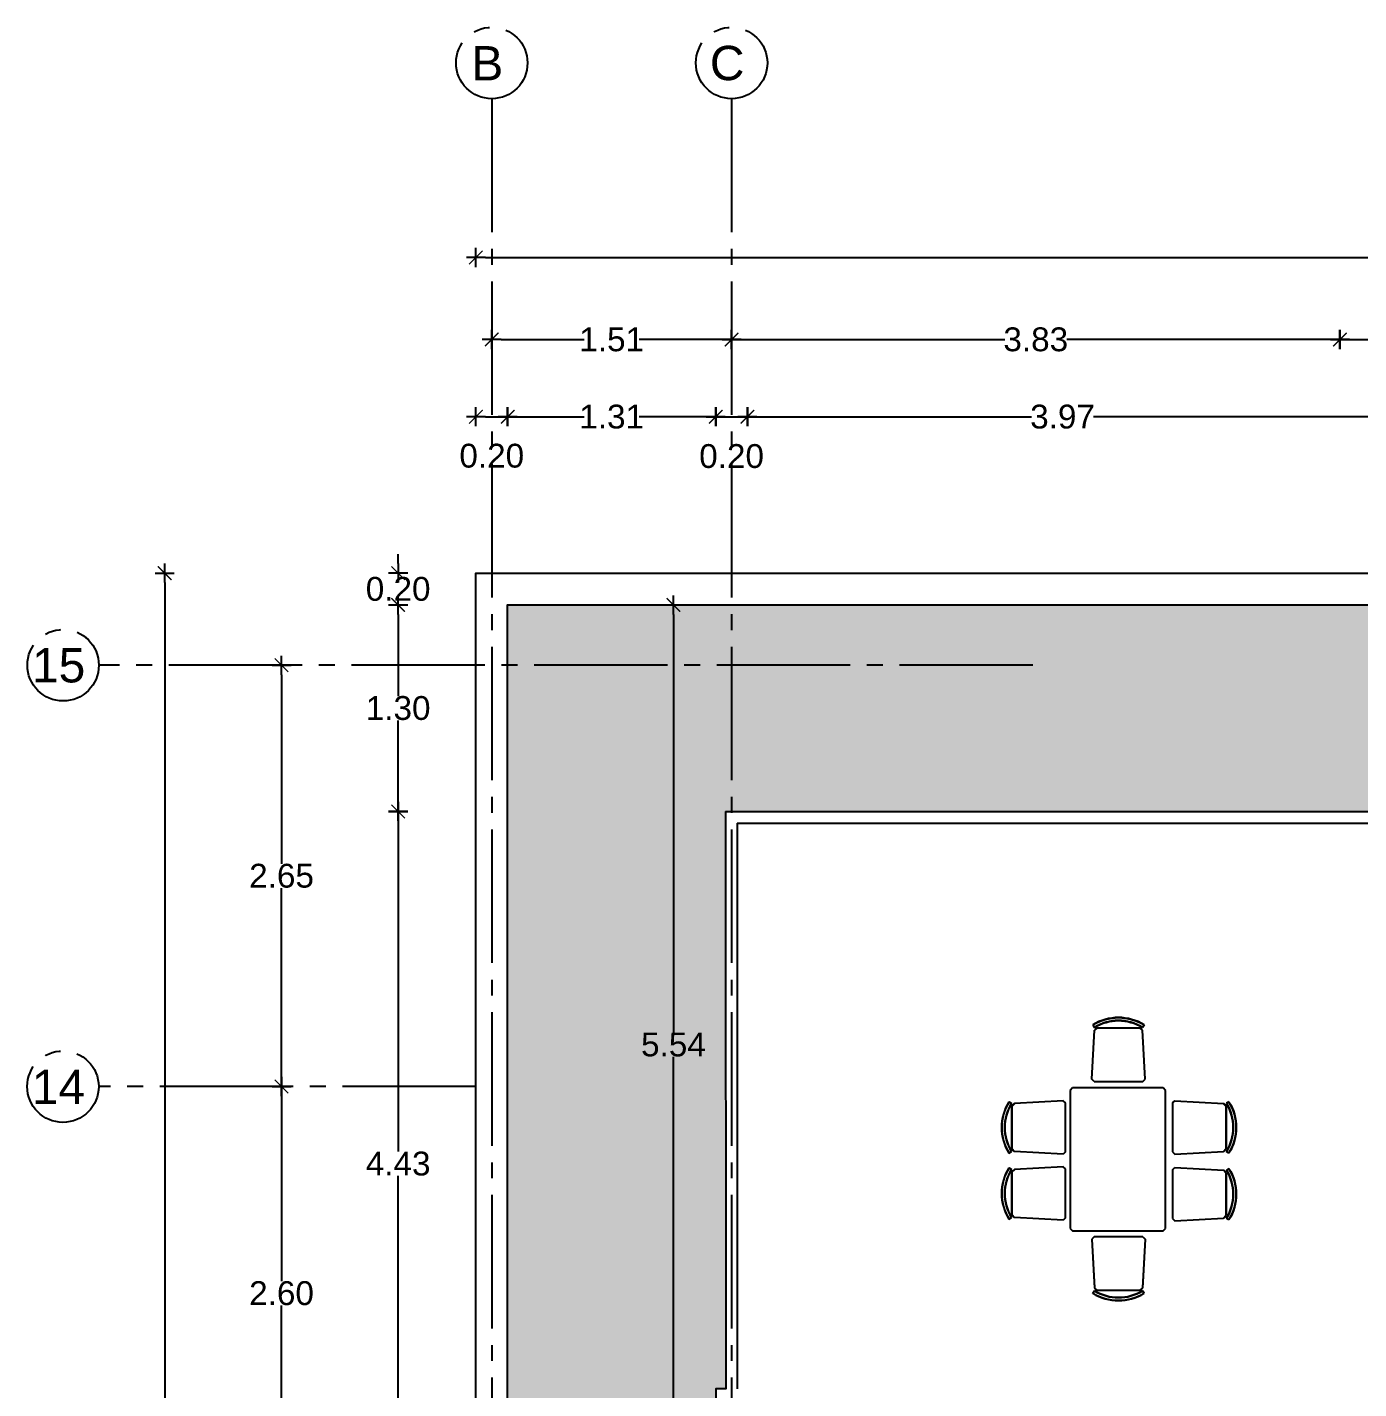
# Model space of a CAD drawing. Header units: millimetres. Extents: x 1217 to 2428, y 234 to 644.
# Drawn here: x 2375.14 to 2383.53, y 623.52 to 632.09 of the extents above; entities that cross this region are included whole.
import ezdxf

# ---------------------------------------------------------------- set-up
doc = ezdxf.new("R2010")
doc.units = ezdxf.units.MM
doc.linetypes.add('ACAD_ISO04W100', pattern=[30, 24, -3, 0, -3])
doc.layers.get('0').update_dxf_attribs({"lineweight": 5})
for name, color, linetype in [('0.1', 251, 'Continuous'), ('0.2', 2, 'Continuous'), ('ARTEFACTOS', 4, 'Continuous'), ('BORDE DE LOSAS', 3, 'Continuous'), ('COTAS', 252, 'Continuous'), ('COTAS INTERIORES', 3, 'Continuous'), ('Ejes', 8, 'Continuous')]:
    doc.layers.add(name, color=color, linetype=linetype)
doc.styles.add('INTERARQ', font='arial.ttf')
doc.styles.get("Standard").update_dxf_attribs({"font": 'arial.ttf'})
doc.dimstyles.new('ESCALA_1-50', dxfattribs={"dimtxt": 0.15, "dimasz": 0.06, "dimexe": 0.18, "dimexo": 0.0625, "dimgap": 0, "dimtad": 0, "dimtih": 1, "dimtoh": 1, "dimzin": 0, "dimdsep": 46, "dimtxsty": 'INTERARQ', "dimblk": 'DIMTICK', "dimcen": 0, "dimse1": 1, "dimse2": 1, "dimclrd": 256, "dimclre": 1, "dimclrt": 2, "dimadec": 0, "dimazin": 0, "dimtfac": 4.5, "dimtofl": 0, "dimtmove": 2, "dimatfit": 3, "dimldrblk": 'DIMTICK', "dimfxl": 1, "dimtolj": 1, "dimtzin": 0, "dimarcsym": 0})

# ---------------------------------------------------------------- blocks, each defined once
blk = doc.blocks.new('meson')
at = {"layer": 'ARTEFACTOS'}
for p, q in [((-0.215, 2.315), (-0.202, 2.293)), ((-0.201, 2.27), (-0.18, 2.29)), ((0.18, 2.29), (-0.18, 2.29)), ((0.18, 2.29), (0.201, 2.27)), ((0.215, 2.315), (0.202, 2.293)), ((-0.224, 1.86), (-0.201, 2.27)), ((0.224, 1.86), (0.201, 2.27)), ((-0.205, 1.84), (-0.224, 1.86)), ((0.205, 1.84), (-0.205, 1.84)), ((0.205, 1.84), (0.224, 1.86)), ((-0.395, 1.765), (-0.375, 1.785)), ((-0.395, 0.605), (-0.395, 1.765)), ((-0.375, 1.785), (0.385, 1.785)), ((0.385, 1.785), (0.405, 1.765)), ((0.405, 1.765), (0.405, 0.605)), ((-0.928, 1.669), (-0.906, 1.656)), ((-0.903, 1.634), (-0.883, 1.655)), ((-0.903, 1.634), (-0.903, 1.274)), ((-0.473, 1.677), (-0.883, 1.655)), ((-0.453, 1.659), (-0.473, 1.677)), ((-0.453, 1.659), (-0.453, 1.249)), ((0.444, 1.659), (0.464, 1.677)), ((0.444, 1.249), (0.444, 1.659)), ((0.464, 1.677), (0.874, 1.655)), ((0.874, 1.655), (0.894, 1.634)), ((0.894, 1.274), (0.894, 1.634)), ((0.919, 1.669), (0.897, 1.656)), ((-0.883, 1.252), (-0.903, 1.274)), ((0.894, 1.274), (0.874, 1.252)), ((-0.928, 1.238), (-0.906, 1.252)), ((-0.473, 1.23), (-0.883, 1.252)), ((-0.453, 1.249), (-0.473, 1.23)), ((0.444, 1.249), (0.464, 1.23)), ((0.464, 1.23), (0.874, 1.252)), ((0.919, 1.238), (0.897, 1.251)), ((-0.928, 1.109), (-0.906, 1.096)), ((-0.903, 1.074), (-0.883, 1.095)), ((-0.903, 1.074), (-0.903, 0.714)), ((-0.473, 1.117), (-0.883, 1.095)), ((-0.453, 1.099), (-0.473, 1.117)), ((-0.453, 1.099), (-0.453, 0.689)), ((0.444, 1.105), (0.464, 1.124)), ((0.444, 0.695), (0.444, 1.105)), ((0.464, 1.124), (0.874, 1.101)), ((0.874, 1.101), (0.894, 1.08)), ((0.894, 0.72), (0.894, 1.08)), ((0.919, 1.115), (0.897, 1.102)), ((-0.928, 0.678), (-0.906, 0.692)), ((-0.883, 0.692), (-0.903, 0.714)), ((-0.473, 0.67), (-0.883, 0.692)), ((-0.453, 0.689), (-0.473, 0.67)), ((0.444, 0.695), (0.464, 0.676)), ((0.464, 0.676), (0.874, 0.699)), ((0.894, 0.72), (0.874, 0.699)), ((0.919, 0.685), (0.897, 0.698)), ((-0.375, 0.585), (-0.395, 0.605)), ((0.385, 0.585), (-0.375, 0.585)), ((0.405, 0.605), (0.385, 0.585)), ((-0.205, 0.536), (-0.224, 0.516)), ((-0.224, 0.516), (-0.201, 0.106)), ((-0.205, 0.536), (0.205, 0.536)), ((0.224, 0.516), (0.201, 0.106)), ((0.205, 0.536), (0.224, 0.516)), ((-0.215, 0.061), (-0.202, 0.083)), ((-0.18, 0.086), (-0.201, 0.106)), ((-0.18, 0.086), (0.18, 0.086)), ((0.201, 0.106), (0.18, 0.086)), ((0.215, 0.061), (0.202, 0.083))]:
    blk.add_line(p, q, dxfattribs=at)
for centre, radius, start, end in [((0, 1.967), 0.408, 58.1974, 121.8026), ((0, 1.967), 0.383, 58.1974, 121.8026), ((-0.581, 1.454), 0.408, 148.1974, 211.8026), ((-0.581, 1.454), 0.383, 148.1974, 211.8026), ((0.571, 1.453), 0.383, 328.1974, 31.8026), ((0.571, 1.453), 0.408, 328.1974, 31.8026), ((-0.581, 0.894), 0.408, 148.1974, 211.8026), ((-0.581, 0.894), 0.383, 148.1974, 211.8026), ((0.571, 0.9), 0.383, 328.1974, 31.8026), ((0.571, 0.9), 0.408, 328.1974, 31.8026), ((0, 0.408), 0.408, 238.1974, 301.8026), ((0, 0.408), 0.383, 238.1974, 301.8026)]:
    blk.add_arc(centre, radius, start, end, dxfattribs=at)
blk = doc.blocks.new('DIMTICK')
at = {"color": 1}
for p, q in [((-1, 0), (1, 0)), ((0, 1), (0, -1))]:
    blk.add_line(p, q, dxfattribs=at)
at = {"color": 3, "const_width": 0.141}
blk.add_lwpolyline([(0.71, 0.71), (-0.71, -0.71)], dxfattribs=at)
blk = doc.blocks.new('*D1322')
at = {"layer": 'COTAS', "lineweight": -2, "ltscale": 3, "transparency": 16777216}
blk.add_line((2378.0261, 629.6406), (2378.1061, 629.6406), dxfattribs=at)
at = {"layer": 'Defpoints', "color": 0, "ltscale": 3, "transparency": 16777216}
for p in [(2378.1661, 629.6406), (2377.9661, 625.345, 0), (2378.1661, 625.145, 0)]:
    blk.add_point(p, dxfattribs=at)
at = {"layer": 'COTAS', "lineweight": -2, "ltscale": 3, "transparency": 16777216, "xscale": 0.06, "yscale": 0.06, "zscale": 0.06, "rotation": 180}
blk.add_blockref('DIMTICK', (2377.9661, 629.6406), dxfattribs=at)
at = {"layer": 'COTAS', "lineweight": -2, "ltscale": 3, "transparency": 16777216, "xscale": 0.06, "yscale": 0.06, "zscale": 0.06}
blk.add_blockref('DIMTICK', (2378.1661, 629.6406), dxfattribs=at)
at = {"layer": 'COTAS', "color": 2, "ltscale": 3, "transparency": 16777216, "insert": (2378.0661, 629.3945), "char_height": 0.15, "attachment_point": 5, "style": 'INTERARQ'}
blk.add_mtext('\\A1;0.20', dxfattribs=at)
blk = doc.blocks.new('*D1323')
at = {"layer": 'COTAS', "lineweight": -2, "ltscale": 3, "transparency": 16777216}
for p, q in [((2378.2261, 629.6406), (2378.6478, 629.6406)), ((2379.4161, 629.6406), (2378.9944, 629.6406))]:
    blk.add_line(p, q, dxfattribs=at)
at = {"layer": 'Defpoints', "color": 0, "ltscale": 3, "transparency": 16777216}
for p in [(2379.4761, 629.6406), (2379.4761, 628.3149), (2378.1661, 625.145, 0)]:
    blk.add_point(p, dxfattribs=at)
at = {"layer": 'COTAS', "lineweight": -2, "ltscale": 3, "transparency": 16777216, "xscale": 0.06, "yscale": 0.06, "zscale": 0.06, "rotation": 180}
blk.add_blockref('DIMTICK', (2378.1661, 629.6406), dxfattribs=at)
at = {"layer": 'COTAS', "lineweight": -2, "ltscale": 3, "transparency": 16777216, "xscale": 0.06, "yscale": 0.06, "zscale": 0.06}
blk.add_blockref('DIMTICK', (2379.4761, 629.6406), dxfattribs=at)
at = {"layer": 'COTAS', "color": 2, "ltscale": 3, "transparency": 16777216, "insert": (2378.8211, 629.6406), "char_height": 0.15, "attachment_point": 5, "style": 'INTERARQ'}
blk.add_mtext('\\A1;1.31', dxfattribs=at)
blk = doc.blocks.new('*D1324')
at = {"layer": 'COTAS', "lineweight": -2, "ltscale": 3, "transparency": 16777216}
blk.add_line((2379.5361, 629.6406), (2379.6161, 629.6406), dxfattribs=at)
at = {"layer": 'Defpoints', "color": 0, "ltscale": 3, "transparency": 16777216}
for p in [(2379.6761, 629.6406), (2379.4761, 628.3149), (2379.6761, 628.3149)]:
    blk.add_point(p, dxfattribs=at)
at = {"layer": 'COTAS', "lineweight": -2, "ltscale": 3, "transparency": 16777216, "xscale": 0.06, "yscale": 0.06, "zscale": 0.06, "rotation": 180}
blk.add_blockref('DIMTICK', (2379.4761, 629.6406), dxfattribs=at)
at = {"layer": 'COTAS', "lineweight": -2, "ltscale": 3, "transparency": 16777216, "xscale": 0.06, "yscale": 0.06, "zscale": 0.06}
blk.add_blockref('DIMTICK', (2379.6761, 629.6406), dxfattribs=at)
at = {"layer": 'COTAS', "color": 2, "ltscale": 3, "transparency": 16777216, "insert": (2379.5761, 629.3922), "char_height": 0.15, "attachment_point": 5, "style": 'INTERARQ'}
blk.add_mtext('\\A1;0.20', dxfattribs=at)
blk = doc.blocks.new('*D1325')
at = {"layer": 'COTAS', "lineweight": -2, "ltscale": 3, "transparency": 16777216}
for p, q in [((2379.7361, 629.6406), (2381.4652, 629.6406)), ((2383.5838, 629.6406), (2381.8547, 629.6406))]:
    blk.add_line(p, q, dxfattribs=at)
at = {"layer": 'Defpoints', "color": 0, "ltscale": 3, "transparency": 16777216}
for p in [(2383.6438, 629.6406), (2379.6761, 628.3149), (2383.6438, 626.6822, 0)]:
    blk.add_point(p, dxfattribs=at)
at = {"layer": 'COTAS', "lineweight": -2, "ltscale": 3, "transparency": 16777216, "xscale": 0.06, "yscale": 0.06, "zscale": 0.06, "rotation": 180}
blk.add_blockref('DIMTICK', (2379.6761, 629.6406), dxfattribs=at)
at = {"layer": 'COTAS', "lineweight": -2, "ltscale": 3, "transparency": 16777216, "xscale": 0.06, "yscale": 0.06, "zscale": 0.06}
blk.add_blockref('DIMTICK', (2383.6438, 629.6406), dxfattribs=at)
at = {"layer": 'COTAS', "color": 2, "ltscale": 3, "transparency": 16777216, "insert": (2381.66, 629.6406), "char_height": 0.15, "attachment_point": 5, "style": 'INTERARQ'}
blk.add_mtext('\\A1;3.97', dxfattribs=at)
blk = doc.blocks.new('*D1332')
at = {"layer": 'COTAS', "lineweight": -2, "ltscale": 3, "transparency": 16777216}
for p, q in [((2378.1261, 630.1269), (2378.6478, 630.1269)), ((2379.5162, 630.1269), (2378.9944, 630.1269))]:
    blk.add_line(p, q, dxfattribs=at)
at = {"layer": 'Defpoints', "color": 0, "ltscale": 3, "transparency": 16777216}
for p in [(2378.0661, 630.1269, 0), (2379.5762, 630.1269, 0), (2379.5762, 630.1269)]:
    blk.add_point(p, dxfattribs=at)
at = {"layer": 'COTAS', "lineweight": -2, "ltscale": 3, "transparency": 16777216, "xscale": 0.06, "yscale": 0.06, "zscale": 0.06, "rotation": 180}
blk.add_blockref('DIMTICK', (2378.0661, 630.1269), dxfattribs=at)
at = {"layer": 'COTAS', "lineweight": -2, "ltscale": 3, "transparency": 16777216, "xscale": 0.06, "yscale": 0.06, "zscale": 0.06}
blk.add_blockref('DIMTICK', (2379.5762, 630.1269), dxfattribs=at)
at = {"layer": 'COTAS', "color": 2, "ltscale": 3, "transparency": 16777216, "insert": (2378.8211, 630.1269), "char_height": 0.15, "attachment_point": 5, "style": 'INTERARQ'}
blk.add_mtext('\\A1;1.51', dxfattribs=at)
blk = doc.blocks.new('*D1333')
at = {"layer": 'COTAS', "lineweight": -2, "ltscale": 3, "transparency": 16777216}
for p, q in [((2379.6362, 630.1269), (2381.2965, 630.1269)), ((2383.3464, 630.1269), (2381.6861, 630.1269))]:
    blk.add_line(p, q, dxfattribs=at)
at = {"layer": 'Defpoints', "color": 0, "ltscale": 3, "transparency": 16777216}
for p in [(2379.5762, 630.1269, 0), (2383.4064, 630.1269), (2383.4064, 629.1169)]:
    blk.add_point(p, dxfattribs=at)
at = {"layer": 'COTAS', "lineweight": -2, "ltscale": 3, "transparency": 16777216, "xscale": 0.06, "yscale": 0.06, "zscale": 0.06, "rotation": 180}
blk.add_blockref('DIMTICK', (2379.5762, 630.1269), dxfattribs=at)
at = {"layer": 'COTAS', "lineweight": -2, "ltscale": 3, "transparency": 16777216, "xscale": 0.06, "yscale": 0.06, "zscale": 0.06}
blk.add_blockref('DIMTICK', (2383.4064, 630.1269), dxfattribs=at)
at = {"layer": 'COTAS', "color": 2, "ltscale": 3, "transparency": 16777216, "insert": (2381.4913, 630.1269), "char_height": 0.15, "attachment_point": 5, "style": 'INTERARQ'}
blk.add_mtext('\\A1;3.83', dxfattribs=at)
blk = doc.blocks.new('*D1334')
at = {"layer": 'COTAS', "lineweight": -2, "ltscale": 3, "transparency": 16777216}
for p, q in [((2383.4664, 630.1269), (2383.622, 630.1269)), ((2384.1657, 630.1269), (2384.0101, 630.1269))]:
    blk.add_line(p, q, dxfattribs=at)
at = {"layer": 'Defpoints', "color": 0, "ltscale": 3, "transparency": 16777216}
for p in [(2384.2257, 630.1269), (2383.4064, 629.1169), (2384.2257, 629.0171)]:
    blk.add_point(p, dxfattribs=at)
at = {"layer": 'COTAS', "lineweight": -2, "ltscale": 3, "transparency": 16777216, "xscale": 0.06, "yscale": 0.06, "zscale": 0.06, "rotation": 180}
blk.add_blockref('DIMTICK', (2383.4064, 630.1269), dxfattribs=at)
at = {"layer": 'COTAS', "lineweight": -2, "ltscale": 3, "transparency": 16777216, "xscale": 0.06, "yscale": 0.06, "zscale": 0.06}
blk.add_blockref('DIMTICK', (2384.2257, 630.1269), dxfattribs=at)
at = {"layer": 'COTAS', "color": 2, "ltscale": 3, "transparency": 16777216, "insert": (2383.8161, 630.1269), "char_height": 0.15, "attachment_point": 5, "style": 'INTERARQ'}
blk.add_mtext('\\A1;0.82', dxfattribs=at)
blk = doc.blocks.new('*D1339')
at = {"layer": 'COTAS', "lineweight": -2, "ltscale": 3, "transparency": 16777216}
for p, q in [((2378.0261, 630.6431), (2384.7808, 630.6431)), ((2392.0261, 630.6431), (2385.2713, 630.6431))]:
    blk.add_line(p, q, dxfattribs=at)
at = {"layer": 'Defpoints', "color": 0, "ltscale": 3, "transparency": 16777216}
for p in [(2392.0861, 630.6431), (2377.9661, 625.345, 0), (2392.0861, 625.345, 0)]:
    blk.add_point(p, dxfattribs=at)
at = {"layer": 'COTAS', "lineweight": -2, "ltscale": 3, "transparency": 16777216, "xscale": 0.06, "yscale": 0.06, "zscale": 0.06, "rotation": 180}
blk.add_blockref('DIMTICK', (2377.9661, 630.6431), dxfattribs=at)
at = {"layer": 'COTAS', "lineweight": -2, "ltscale": 3, "transparency": 16777216, "xscale": 0.06, "yscale": 0.06, "zscale": 0.06}
blk.add_blockref('DIMTICK', (2392.0861, 630.6431), dxfattribs=at)
at = {"layer": 'COTAS', "color": 2, "ltscale": 3, "transparency": 16777216, "insert": (2385.0261, 630.6431), "char_height": 0.15, "attachment_point": 5, "style": 'INTERARQ'}
blk.add_mtext('\\A1;14.12', dxfattribs=at)
blk = doc.blocks.new('*D1350')
at = {"layer": 'COTAS', "lineweight": -2, "ltscale": 3, "transparency": 16777216}
for p, q in [((2376.7424, 628.0165), (2376.7424, 626.8273)), ((2376.7424, 625.4849), (2376.7424, 626.6741))]:
    blk.add_line(p, q, dxfattribs=at)
at = {"layer": 'Defpoints', "color": 0, "ltscale": 3, "transparency": 16777216}
for p in [(2378.0662, 628.0765, 0), (2376.7424, 625.4249), (2377.9661, 625.4249, 0)]:
    blk.add_point(p, dxfattribs=at)
at = {"layer": 'COTAS', "lineweight": -2, "ltscale": 3, "transparency": 16777216, "xscale": 0.06, "yscale": 0.06, "zscale": 0.06}
for p, rotation in [((2376.7424, 628.0765), 90), ((2376.7424, 625.4249), 270)]:
    blk.add_blockref('DIMTICK', p, dxfattribs=dict(at, rotation=rotation))
at = {"layer": 'COTAS', "color": 2, "ltscale": 3, "transparency": 16777216, "insert": (2376.7424, 626.7507), "char_height": 0.15, "attachment_point": 5, "style": 'INTERARQ'}
blk.add_mtext('\\A1;2.65', dxfattribs=at)
blk = doc.blocks.new('*D1351')
at = {"layer": 'COTAS', "lineweight": -2, "ltscale": 3, "transparency": 16777216}
for p, q in [((2376.7424, 625.3649), (2376.7424, 624.1999)), ((2376.7424, 622.8816), (2376.7424, 624.0467))]:
    blk.add_line(p, q, dxfattribs=at)
at = {"layer": 'Defpoints', "color": 0, "ltscale": 3, "transparency": 16777216}
for p in [(2377.9661, 625.4249), (2376.7424, 622.8216), (2377.9661, 622.8216, 0)]:
    blk.add_point(p, dxfattribs=at)
at = {"layer": 'COTAS', "lineweight": -2, "ltscale": 3, "transparency": 16777216, "xscale": 0.06, "yscale": 0.06, "zscale": 0.06}
for p, rotation in [((2376.7424, 625.4249), 90), ((2376.7424, 622.8216), 270)]:
    blk.add_blockref('DIMTICK', p, dxfattribs=dict(at, rotation=rotation))
at = {"layer": 'COTAS', "color": 2, "ltscale": 3, "transparency": 16777216, "insert": (2376.7424, 624.1233), "char_height": 0.15, "attachment_point": 5, "style": 'INTERARQ'}
blk.add_mtext('\\A1;2.60', dxfattribs=at)
blk = doc.blocks.new('*D1391')
at = {"layer": 'COTAS', "lineweight": -2, "ltscale": 3, "transparency": 16777216}
for p, q in [((2376.0069, 628.5963), (2376.0069, 614.0177)), ((2376.0069, 599.2858), (2376.0069, 613.8644))]:
    blk.add_line(p, q, dxfattribs=at)
at = {"layer": 'Defpoints', "color": 0, "ltscale": 3, "transparency": 16777216}
for p in [(2376.0069, 628.6563), (2377.9662, 628.6563, 0), (2377.9662, 599.2258, 0)]:
    blk.add_point(p, dxfattribs=at)
at = {"layer": 'COTAS', "lineweight": -2, "ltscale": 3, "transparency": 16777216, "xscale": 0.06, "yscale": 0.06, "zscale": 0.06}
for p, rotation in [((2376.0069, 628.6563), 90), ((2376.0069, 599.2258), 270)]:
    blk.add_blockref('DIMTICK', p, dxfattribs=dict(at, rotation=rotation))
at = {"layer": 'COTAS', "color": 2, "ltscale": 3, "transparency": 16777216, "insert": (2376.0069, 613.941), "char_height": 0.15, "attachment_point": 5, "style": 'INTERARQ'}
blk.add_mtext('\\A1;29.43', dxfattribs=at)
blk = doc.blocks.new('*D1537')
at = {"layer": 'COTAS INTERIORES', "lineweight": -2, "ltscale": 3, "transparency": 16777216}
for p, q in [((2379.21, 628.3963), (2379.21, 625.7649)), ((2379.21, 622.981), (2379.21, 625.6124))]:
    blk.add_line(p, q, dxfattribs=at)
at = {"layer": 'Defpoints', "color": 0, "ltscale": 3, "transparency": 16777216}
for p in [(2379.21, 628.4563), (2379.4762, 628.4563, 0), (2379.4762, 622.921, 0)]:
    blk.add_point(p, dxfattribs=at)
at = {"layer": 'COTAS INTERIORES', "lineweight": -2, "ltscale": 3, "transparency": 16777216, "xscale": 0.06, "yscale": 0.06, "zscale": 0.06}
for p, rotation in [((2379.21, 628.4563), 90), ((2379.21, 622.921), 270)]:
    blk.add_blockref('DIMTICK', p, dxfattribs=dict(at, rotation=rotation))
at = {"layer": 'COTAS INTERIORES', "color": 2, "ltscale": 3, "transparency": 16777216, "insert": (2379.21, 625.6886), "char_height": 0.15, "attachment_point": 5, "style": 'INTERARQ'}
blk.add_mtext('\\A1;5.54', dxfattribs=at)
blk = doc.blocks.new('*D1527')
at = {"layer": '0.1', "lineweight": -2, "ltscale": 3, "transparency": 16777216}
for p, q in [((2377.4766, 627.0963), (2377.4766, 625.0156)), ((2377.4766, 622.7816), (2377.4766, 624.8623))]:
    blk.add_line(p, q, dxfattribs=at)
at = {"layer": 'Defpoints', "color": 0, "ltscale": 3, "transparency": 16777216}
for p in [(2377.4766, 627.1563), (2379.5371, 627.1563, 0), (2377.9661, 622.7216, 0)]:
    blk.add_point(p, dxfattribs=at)
at = {"layer": '0.1', "lineweight": -2, "ltscale": 3, "transparency": 16777216, "xscale": 0.06, "yscale": 0.06, "zscale": 0.06}
for p, rotation in [((2377.4766, 627.1563), 90), ((2377.4766, 622.7216), 270)]:
    blk.add_blockref('DIMTICK', p, dxfattribs=dict(at, rotation=rotation))
at = {"layer": '0.1', "color": 2, "ltscale": 3, "transparency": 16777216, "insert": (2377.4766, 624.939), "char_height": 0.15, "attachment_point": 5, "style": 'INTERARQ'}
blk.add_mtext('\\A1;4.43', dxfattribs=at)
blk = doc.blocks.new('*D1528')
at = {"layer": '0.1', "lineweight": -2, "ltscale": 3, "transparency": 16777216}
for p, q in [((2377.4766, 628.3963), (2377.4766, 627.8829)), ((2377.4766, 627.2163), (2377.4766, 627.7296))]:
    blk.add_line(p, q, dxfattribs=at)
at = {"layer": 'Defpoints', "color": 0, "ltscale": 3, "transparency": 16777216}
for p in [(2377.4766, 628.4563), (2378.1662, 628.4563), (2379.5371, 627.1563)]:
    blk.add_point(p, dxfattribs=at)
at = {"layer": '0.1', "lineweight": -2, "ltscale": 3, "transparency": 16777216, "xscale": 0.06, "yscale": 0.06, "zscale": 0.06}
for p, rotation in [((2377.4766, 628.4563), 90), ((2377.4766, 627.1563), 270)]:
    blk.add_blockref('DIMTICK', p, dxfattribs=dict(at, rotation=rotation))
at = {"layer": '0.1', "color": 2, "ltscale": 3, "transparency": 16777216, "insert": (2377.4766, 627.8063), "char_height": 0.15, "attachment_point": 5, "style": 'INTERARQ'}
blk.add_mtext('\\A1;1.30', dxfattribs=at)
blk = doc.blocks.new('*D1529')
at = {"layer": '0.1', "lineweight": -2, "ltscale": 3, "transparency": 16777216}
for p, q in [((2377.4766, 628.7163), (2377.4766, 628.7763)), ((2377.4766, 628.3963), (2377.4766, 628.3363))]:
    blk.add_line(p, q, dxfattribs=at)
at = {"layer": 'Defpoints', "color": 0, "ltscale": 3, "transparency": 16777216}
for p in [(2377.4766, 628.6563), (2377.9662, 628.6563), (2378.1662, 628.4563)]:
    blk.add_point(p, dxfattribs=at)
at = {"layer": '0.1', "lineweight": -2, "ltscale": 3, "transparency": 16777216, "xscale": 0.06, "yscale": 0.06, "zscale": 0.06}
for p, rotation in [((2377.4766, 628.6563), 270), ((2377.4766, 628.4563), 90)]:
    blk.add_blockref('DIMTICK', p, dxfattribs=dict(at, rotation=rotation))
at = {"layer": '0.1', "color": 2, "ltscale": 3, "transparency": 16777216, "insert": (2377.4766, 628.5563), "char_height": 0.15, "attachment_point": 5, "style": 'INTERARQ'}
blk.add_mtext('\\A1;0.20', dxfattribs=at)

msp = doc.modelspace()

# ---------------------------------------------------------------- hatches: boundary and pattern name
at = {"layer": '0.1', "ltscale": 3}
h = msp.add_hatch(dxfattribs=at)
h.set_pattern_fill('TEXTURE', color=256, scale=0.25, pattern_type=2)
h.set_pattern_definition([(0, (-121.64268, -347.84415), (0.11, 0.19), [0.01, -0.1675, 0.0075, -0.0725, 0.015, -0.1775]), (10, (-121.69018, -347.74165), (0.067230114, 0.237786904), [0.0175, -0.0425, 0.0225, -0.1325, 0.0125, -0.165]), (20, (-121.71518, -347.82165), (0.1112257946, 0.184146878), [0.02, -0.1375, 0.0175, -0.1025, 0.0125, -0.08]), (30, (-121.64268, -347.83665), (-0.018307714, 0.21170989), [0.0125, -0.0825, 0.01, -0.1225, 0.0075, -0.1625]), (40, (-121.71268, -347.78165), (0.028196598, 0.1803086295), [0.01, -0.11, 0.0075, -0.07, 0.02, -0.1275]), (50, (-121.67518, -347.87165), (-0.066873221, 0.196444578), [0.005, -0.0925, 0.0125, -0.1525, 0.015, -0.0775]), (60, (-121.66768, -347.85415), (-0.082894192, 0.186423048), [0.0125, -0.1025, 0.005, -0.12, 0.01, -0.0925]), (70, (-121.69518, -347.88415), (-0.091576892, 0.1796557065), [0.0075, -0.0475, 0.015, -0.08, 0.01, -0.11]), (80, (-121.68268, -347.73665), (-0.173804453, 0.137266209), [0.0175, -0.11, 0.0075, -0.13, 0.015, -0.1225]), (90, (-121.66768, -347.84415), (-0.22, 0.0925), [0.015, -0.0775, 0.01, -0.1525, 0.005, -0.155]), (100, (-121.70768, -347.76665), (-0.206642882, 0.120954409), [0.0175, -0.0975, 0.015, -0.08, 0.0175, -0.1825]), (110, (-121.72518, -347.90915), (-0.200366951, 0.068075949), [0.02, -0.065, 0.01, -0.1325, 0.015, -0.145]), (120, (-121.79268, -347.87915), (-0.238874954, 0.023743557), [0.0125, -0.1675, 0.015, -0.0775, 0.0175, -0.1025]), (130, (-121.73768, -347.93415), (-0.232589806, 0.059388401), [0.0075, -0.055, 0.01, -0.1075, 0.02, -0.14]), (140, (-121.81268, -347.73415), (-0.18383071, -0.02850474), [0.015, -0.09, 0.0175, -0.0775, 0.01, -0.105]), (150, (-121.60518, -347.94915), (-0.170687477, -0.100639382), [0.01, -0.07, 0.02, -0.155, 0.0175, -0.1425]), (160, (-121.77018, -347.80915), (-0.198250895, -0.135357241), [0.015, -0.105, 0.0125, -0.095, 0.01, -0.1525]), (170, (-121.75518, -347.86915), (-0.179703373, -0.140935971), [0.0225, -0.0825, 0.015, -0.1125, 0.02, -0.11])])
h.paths.add_polyline_path([(2379.53715, 608.32742), (2378.16619, 608.32742), (2378.16619, 599.42578), (2383.3059, 599.42578), (2383.3059, 600.7127), (2381.986, 600.7127), (2381.98601, 602.99767), (2379.47618, 602.99767), (2379.47618, 603.51008), (2379.53713, 603.51008)])
h.paths.add_polyline_path([(2379.53607, 610.12689), (2378.16619, 610.12689), (2378.16619, 615.5242), (2379.53607, 615.5242)])
h.paths.add_polyline_path([(2379.53607, 615.72422), (2378.16619, 615.72422), (2378.16619, 621.12154), (2379.53607, 621.12154)])
h.paths.add_polyline_path([(2384.92593, 628.45628), (2391.8856, 628.45628), (2391.88566, 621.16351), (2390.62072, 621.16349), (2390.62082, 627.15627), (2384.92593, 627.15627), (2384.92593, 627.55709), (2385.22558, 627.55709), (2385.22558, 628.30621), (2384.92593, 628.30621)])
edge = h.paths.add_edge_path()
edge.add_line((2391.88566, 610.08492), (2390.74572, 610.08491))
edge.add_line((2390.74572, 610.08491), (2390.74573, 609.33496))
edge.add_line((2390.74573, 609.33496), (2390.62072, 609.33496))
edge.add_line((2390.62072, 609.33496), (2390.62074, 602.99767))
edge.add_line((2390.62074, 602.99767), (2390.17571, 602.99767))
edge.add_line((2390.17571, 602.99767), (2390.17571, 602.33858))
edge.add_line((2390.17571, 602.33858), (2390.15071, 602.33858))
edge.add_line((2390.15071, 602.33858), (2390.15071, 600.71271))
edge.add_line((2390.15071, 600.71271), (2386.34595, 600.71271))
edge.add_line((2386.34595, 600.71271), (2386.34601, 599.42575))
edge.add_line((2386.34601, 599.42575), (2391.8856, 599.42575))
edge.add_line((2391.8856, 599.42575), (2391.88554, 610.08492))
h.paths.add_polyline_path([(2379.53713, 627.15627), (2384.72594, 627.15627), (2384.72593, 627.55709), (2384.42629, 627.55709), (2384.42629, 628.30621), (2384.72593, 628.30621), (2384.72594, 628.45627), (2378.16619, 628.45627), (2378.16619, 622.92101), (2379.4762, 622.92101), (2379.4762, 623.52101), (2379.5396, 623.52101)])

# ---------------------------------------------------------------- linework, layer by layer
at = {"layer": '0.1', "elevation": 0}
for points in [[(2381.84402, 625.47179), (2381.86111, 625.77932)], [(2381.85048, 625.81301), (2381.86036, 625.79707)], [(2381.87694, 625.7943), (2381.86111, 625.77932)], [(2381.87694, 625.7943), (2382.14693, 625.7943)], [(2382.16276, 625.77932), (2382.14693, 625.7943)], [(2382.17984, 625.47179), (2382.16276, 625.77932)], [(2382.17331, 625.81301), (2382.16343, 625.79707)], [(2381.85819, 625.45681), (2381.84402, 625.47179)], [(2381.85819, 625.45681), (2382.16568, 625.45681)], [(2382.16568, 625.45681), (2382.17984, 625.47179)], [(2381.72361, 625.41579), (2381.70861, 625.40079)], [(2381.70861, 625.40079), (2381.70861, 624.53083)], [(2382.29358, 625.41579), (2381.72361, 625.41579)], [(2382.30858, 625.40079), (2382.29358, 625.41579)], [(2382.30858, 624.53083), (2382.30858, 625.40079)], [(2381.32309, 625.32861), (2381.33902, 625.31873)], [(2381.35677, 625.31806), (2381.3418, 625.30223)], [(2381.3418, 625.03224), (2381.3418, 625.30223)], [(2381.66431, 625.33515), (2381.35677, 625.31806)], [(2381.67928, 625.32098), (2381.66431, 625.33515)], [(2381.67928, 625.01349), (2381.67928, 625.32098)], [(2382.35147, 625.32098), (2382.36645, 625.33515)], [(2382.35147, 625.32098), (2382.35147, 625.01349)], [(2382.36645, 625.33515), (2382.67398, 625.31806)], [(2382.68896, 625.30223), (2382.67398, 625.31806)], [(2382.68896, 625.30223), (2382.68896, 625.03224)], [(2382.70767, 625.32869), (2382.69173, 625.31881)], [(2381.32309, 625.00578), (2381.33902, 625.01566)], [(2381.3418, 625.03224), (2381.35677, 625.01641)], [(2381.66431, 624.99932), (2381.35677, 625.01641)], [(2381.67928, 625.01349), (2381.66431, 624.99932)], [(2382.35147, 625.01349), (2382.36645, 624.99932)], [(2382.36645, 624.99932), (2382.67398, 625.01641)], [(2382.67398, 625.01641), (2382.68896, 625.03224)], [(2382.70767, 625.00586), (2382.69173, 625.01574)], [(2381.66431, 624.91999), (2381.35677, 624.9029)], [(2381.67928, 624.90582), (2381.66431, 624.91999)], [(2381.32309, 624.91345), (2381.33902, 624.90357)], [(2381.35677, 624.9029), (2381.3418, 624.88707)], [(2381.3418, 624.61708), (2381.3418, 624.88707)], [(2381.67928, 624.59833), (2381.67928, 624.90582)], [(2382.35147, 624.90107), (2382.36645, 624.91524)], [(2382.35147, 624.90107), (2382.35147, 624.59358)], [(2382.36645, 624.91524), (2382.67398, 624.89815)], [(2382.68896, 624.88232), (2382.67398, 624.89815)], [(2382.68896, 624.88232), (2382.68896, 624.61233)], [(2382.70767, 624.90878), (2382.69173, 624.8989)], [(2381.32309, 624.59062), (2381.33902, 624.6005)], [(2381.3418, 624.61708), (2381.35677, 624.60125)], [(2381.66431, 624.58416), (2381.35677, 624.60125)], [(2381.67928, 624.59833), (2381.66431, 624.58416)], [(2382.35147, 624.59358), (2382.36645, 624.57942)], [(2382.36645, 624.57942), (2382.67398, 624.5965)], [(2382.67398, 624.5965), (2382.68896, 624.61233)], [(2382.70767, 624.58595), (2382.69173, 624.59583)], [(2381.70861, 624.53083), (2381.72361, 624.51583)], [(2381.72361, 624.51583), (2382.29358, 624.51583)], [(2382.29358, 624.51583), (2382.30858, 624.53083)], [(2381.85819, 624.47933), (2381.84402, 624.46436)], [(2381.84402, 624.46436), (2381.86111, 624.15682)], [(2382.16568, 624.47933), (2381.85819, 624.47933)], [(2382.17984, 624.46436), (2382.16276, 624.15682)], [(2382.16568, 624.47933), (2382.17984, 624.46436)], [(2381.86111, 624.15682), (2381.87694, 624.14185)], [(2382.14693, 624.14185), (2382.16276, 624.15682)], [(2381.85055, 624.12314), (2381.86044, 624.13907)], [(2382.14693, 624.14185), (2381.87694, 624.14185)], [(2382.17339, 624.12314), (2382.16351, 624.13907)]]:
    msp.add_lwpolyline(points, dxfattribs=at)
for points in [[(2382.17331, 625.81301, 0.2848823), (2381.85048, 625.81301)], [(2382.16343, 625.79707, 0.2848823), (2381.86036, 625.79707)], [(2381.32309, 625.32861, 0.2848823), (2381.32309, 625.00578)], [(2381.33902, 625.31873, 0.2848823), (2381.33902, 625.01566)], [(2382.69173, 625.01574, 0.2848823), (2382.69173, 625.31881)], [(2382.70767, 625.00586, 0.2848823), (2382.70767, 625.32869)], [(2381.32309, 624.91345, 0.2848823), (2381.32309, 624.59062)], [(2381.33902, 624.90357, 0.2848823), (2381.33902, 624.6005)], [(2382.69173, 624.59583, 0.2848823), (2382.69173, 624.8989)], [(2382.70767, 624.58595, 0.2848823), (2382.70767, 624.90878)], [(2381.85055, 624.12314, 0.2848823), (2382.17339, 624.12314)], [(2381.86044, 624.13907, 0.2848823), (2382.16351, 624.13907)]]:
    msp.add_lwpolyline(points, format="xyb", dxfattribs=at)
at = {"layer": '0.2', "elevation": 0}
for points in [[(2377.9662, 622.72102), (2377.9662, 628.65627), (2384.82594, 628.65627)], [(2378.16619, 622.92101), (2378.16619, 628.45627), (2384.72594, 628.45627)]]:
    msp.add_lwpolyline(points, dxfattribs=at)
at = {"layer": '0.2', "color": 1, "elevation": 0}
for points in [[(2379.53778, 627.15627), (2379.5396, 623.52101), (2379.4762, 623.52101), (2379.4762, 622.92101)], [(2379.53713, 627.15627), (2384.72594, 627.15627)], [(2379.61213, 627.08192), (2384.72594, 627.08192)], [(2379.61213, 627.08192), (2379.61214, 623.52101)]]:
    msp.add_lwpolyline(points, dxfattribs=at)
at = {"layer": 'Ejes', "linetype": 'ACAD_ISO04W100', "ltscale": 0.035, "elevation": 0}
for points in [[(2378.06621, 631.6424), (2378.06621, 621.39329)], [(2378.06621, 631.6424), (2378.06621, 621.39329)], [(2379.5762, 631.6424), (2379.5762, 619.79381)], [(2381.47245, 628.07648), (2375.592, 628.07648)], [(2377.9662, 625.42418), (2375.592, 625.42418)]]:
    msp.add_lwpolyline(points, dxfattribs=at)
at = {"layer": 'Ejes', "linetype": 'ACAD_ISO04W100', "ltscale": 0.035}
for centre in [(2378.06621, 631.86737, 0), (2379.5762, 631.86738, 0), (2379.5762, 631.86737, 0), (2375.36702, 628.07649, 0), (2375.36702, 628.07648, 0), (2375.36612, 625.42419, 0), (2375.36612, 625.42419, 0)]:
    msp.add_circle(centre, 0.22497, dxfattribs=at)

# ---------------------------------------------------------------- block references
at = {"layer": 'BORDE DE LOSAS', "linetype": 'ByBlock', "xscale": -0.7499672834843485, "yscale": 0.7499672834843523, "zscale": 0.7499672834843485}
msp.add_blockref('meson', (2382.01197, 624.07715, 0), dxfattribs=at)

# ---------------------------------------------------------------- texts
at = {"layer": 'Ejes', "attachment_point": 5}
for s, insert, char_height, width in [('B', (2378.03821, 631.86564, 0), 0.21599, 0.344354), ('B', (2378.03821, 631.86563, 0), 0.21599, 0.344354), ('C', (2379.54819, 631.86564, 0), 0.21599, 0.344354), ('C', (2379.54819, 631.86563, 0), 0.21599, 0.344354), ('15', (2375.33901, 628.07474, 0), 0.215998, 0.3443665), ('14', (2375.33811, 625.42245, 0), 0.215991, 0.344354)]:
    msp.add_mtext(s, dxfattribs=dict(at, insert=insert, char_height=char_height, width=width))

# ---------------------------------------------------------------- dimensions: what is measured, and where the dimension line sits
at = {"layer": '0.1', "ltscale": 3}
for base, p1, p2, picture, middle in [((2377.47662, 628.65627, 0), (2378.16619, 628.45627, 0), (2377.9662, 628.65627, 0), '*D1529', (2377.47662, 628.55627, 0)), ((2377.47662, 628.45627, 0), (2379.53713, 627.15627, 0), (2378.16619, 628.45627, 0), '*D1528', (2377.47662, 627.80627, 0)), ((2377.47662, 627.15627), (2377.96608, 622.72164, 0), (2379.53713, 627.15627, 0), '*D1527', (2377.47662, 624.93895))]:
    dim = msp.add_linear_dim(base=base, p1=p1, p2=p2, angle=90, dimstyle='ESCALA_1-50', dxfattribs=at)
    dim.commit()
    dim.dimension.update_dxf_attribs({"geometry": picture, "text_midpoint": middle})
at = {"layer": 'COTAS', "ltscale": 3}
for base, p1, p2, picture, middle in [((2392.08609, 630.64314, 0), (2377.96608, 625.34497, 0), (2392.08609, 625.34499, 0), '*D1339', (2385.02608, 630.64314, 0)), ((2379.57615, 630.12689, 0), (2378.0661, 630.12689, 0), (2379.57615, 630.12689, 0), '*D1332', (2378.82113, 630.12689, 0)), ((2383.40642, 630.12689, 0), (2379.57615, 630.12689, 0), (2383.40642, 629.11695, 0), '*D1333', (2381.49129, 630.12689, 0)), ((2384.2257, 630.12689, 0), (2383.40642, 629.11695, 0), (2384.2257, 629.01706, 0), '*D1334', (2383.81606, 630.12689, 0)), ((2379.47613, 629.64055, 0), (2378.16608, 625.14497, 0), (2379.47613, 628.31495, 0), '*D1323', (2378.8211, 629.64055, 0)), ((2383.64381, 629.64055, 0), (2379.67613, 628.31495, 0), (2383.64381, 626.68217, 0), '*D1325', (2381.65997, 629.64055, 0))]:
    dim = msp.add_linear_dim(base=base, p1=p1, p2=p2, dimstyle='ESCALA_1-50', dxfattribs=at)
    dim.commit()
    dim.dimension.update_dxf_attribs({"geometry": picture, "text_midpoint": middle})
for base, p1, p2, picture, middle in [((2378.16608, 629.64055, 0), (2377.96608, 625.34497, 0), (2378.16608, 625.14497, 0), '*D1322', (2378.06608, 629.39445, 0)), ((2379.67613, 629.64055, 0), (2379.47613, 628.31495, 0), (2379.67613, 628.31495, 0), '*D1324', (2379.57613, 629.39216, 0))]:
    dim = msp.add_linear_dim(base=base, p1=p1, p2=p2, dimstyle='ESCALA_1-50', dxfattribs=at)
    dim.commit()
    dim.dimension.update_dxf_attribs({"geometry": picture, "text_midpoint": middle, "dimtype": 160})
for base, p1, p2, picture, middle in [((2376.00692, 628.65627, 0), (2377.9662, 599.22579, 0), (2377.9662, 628.65627, 0), '*D1391', (2376.00692, 613.94103, 0)), ((2376.74244, 625.42492, 0), (2378.06621, 628.07648, 0), (2377.96608, 625.42492, 0), '*D1350', (2376.74244, 626.7507, 0)), ((2376.74244, 622.82163, 0), (2377.96608, 625.42492, 0), (2377.96608, 622.82163, 0), '*D1351', (2376.74244, 624.12327, 0))]:
    dim = msp.add_linear_dim(base=base, p1=p1, p2=p2, angle=90, dimstyle='ESCALA_1-50', dxfattribs=at)
    dim.commit()
    dim.dimension.update_dxf_attribs({"geometry": picture, "text_midpoint": middle})
at = {"layer": 'COTAS INTERIORES', "ltscale": 3}
dim = msp.add_linear_dim(base=(2379.20997, 628.45627), p1=(2379.4762, 622.92101, 0), p2=(2379.47618, 628.45627, 0), angle=90, dimstyle='ESCALA_1-50', dxfattribs=at)
dim.commit()
dim.dimension.update_dxf_attribs({"geometry": '*D1537', "text_midpoint": (2379.20997, 625.68864)})

doc.saveas('drawing.dxf')
